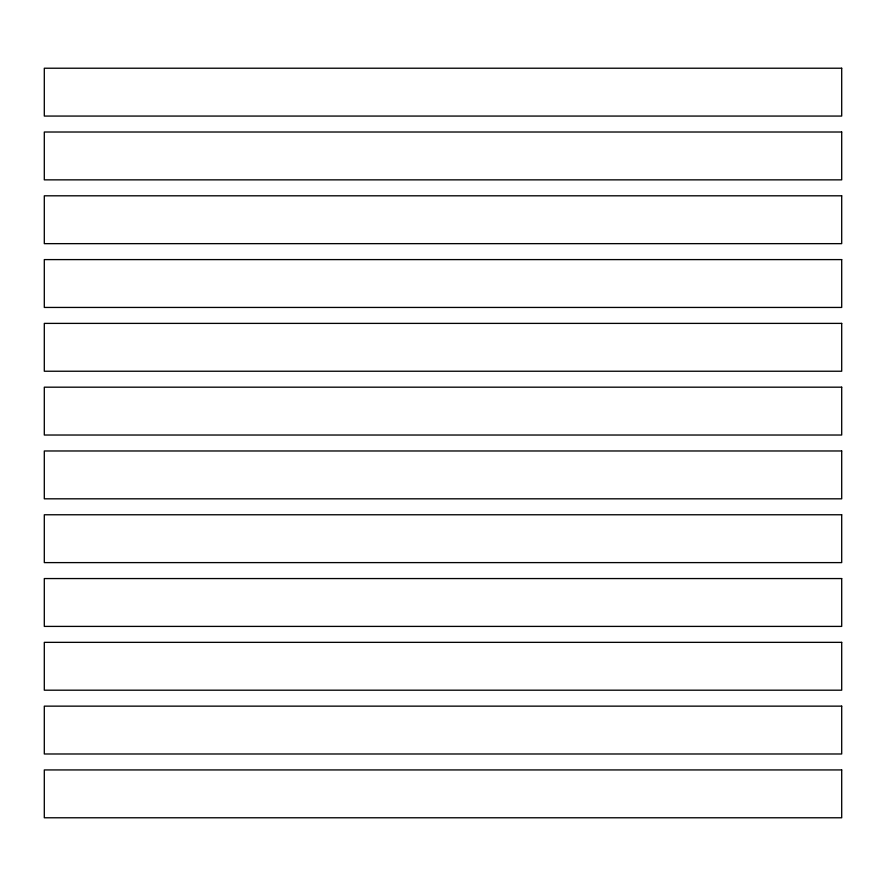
<?xml version="1.0" encoding="UTF-8"?>
<svg xmlns="http://www.w3.org/2000/svg" width="886" height="886" viewBox="0 0 886 886"><rect width="100%" height="100%" fill="white"/><g stroke="black" fill="none" stroke-linecap="round" stroke-linejoin="round"><path stroke-width="1.33" d="M841.7 68.222L44.3 68.222L44.3 116.066L841.7 116.066L841.7 68.222M841.7 132.014L44.3 132.014L44.3 179.858L841.7 179.858L841.7 132.014M841.7 195.806L44.3 195.806L44.3 243.65L841.7 243.65L841.7 195.806M841.7 259.598L44.3 259.598L44.3 307.442L841.7 307.442L841.7 259.598M841.7 323.39L44.3 323.39L44.3 371.234L841.7 371.234L841.7 323.39M841.7 387.182L44.3 387.182L44.3 435.026L841.7 435.026L841.7 387.182M841.7 450.974L44.3 450.974L44.3 498.818L841.7 498.818L841.7 450.974M841.7 514.766L44.3 514.766L44.3 562.61L841.7 562.61L841.7 514.766M841.7 578.558L44.3 578.558L44.3 626.402L841.7 626.402L841.7 578.558M841.7 642.35L44.3 642.35L44.3 690.194L841.7 690.194L841.7 642.35M841.7 706.142L44.3 706.142L44.3 753.986L841.7 753.986L841.7 706.142M841.7 769.934L44.3 769.934L44.3 817.778L841.7 817.778L841.7 769.934"/></g></svg>
